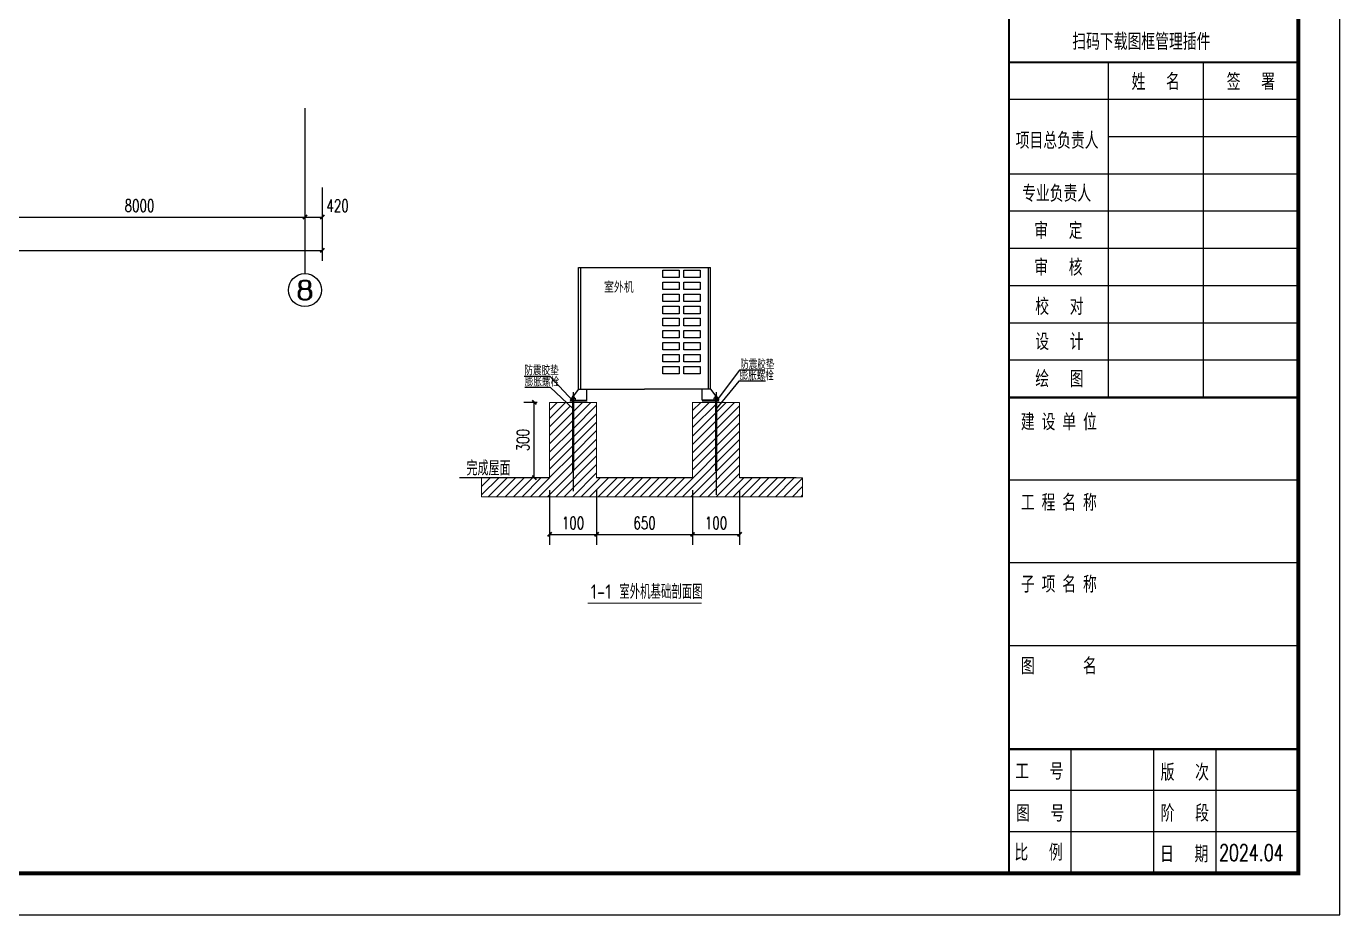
# Model space of a CAD drawing. Extents: x 1738143 to 1822243, y -608375 to -303375.
# Drawn here: x 1790479 to 1822243, y -362775 to -341304 of the extents above; entities that cross this region are included whole.
import ezdxf
from ezdxf.enums import TextEntityAlignment as Align

# ---------------------------------------------------------------- set-up
doc = ezdxf.new("R2018")
doc.units = 0
doc.header["$LTSCALE"] = 1000
doc.header["$MEASUREMENT"] = 0
doc.layers.add('ACS_DLJ_QYGBZ', color=3, linetype='Continuous', lineweight=0)
for name, color, linetype in [('AXIS', 3, 'Continuous'), ('KT', 7, 'Continuous'), ('PUB_DIM', 3, 'Continuous'), ('TH_DIM', 3, 'Continuous'), ('TK', 4, 'Continuous')]:
    doc.layers.add(name, color=color, linetype=linetype)
doc.styles.add('_TCH_AXIS', font='COMPLEX', dxfattribs={"bigfont": 'GBCBIG'})
doc.styles.add('_TCH_DIM_T3', font='SIMPLEX', dxfattribs={"width": 0.705882, "bigfont": 'GBCBIG'})
doc.styles.add('HZTXT1', font='romans.shx', dxfattribs={"width": 0.7, "bigfont": 'GBHZFS.SHX'})
doc.styles.get("Standard").update_dxf_attribs({"font": 'gbenor.shx', "bigfont": 'gbcbig.shx'})
doc.styles.add('X2', font='txt.shx', dxfattribs={"width": 0.75, "bigfont": 'hztxt.shx'})
doc.styles.add('工程字', font='gbenor.shx', dxfattribs={"bigfont": 'gbcbig.shx'})
doc.styles.add('黑体', font='simhei.ttf')
doc.dimstyles.new('_TCH_ARCH&&100', dxfattribs={"dimtxt": 297.5, "dimasz": 100, "dimexe": 250, "dimexo": 300, "dimgap": 126.25, "dimtad": 1, "dimdec": 0, "dimzin": 0, "dimdsep": 46, "dimtxsty": '_TCH_DIM_T3', "dimblk": 'ARCHTICK', "dimcen": 0.09, "dimclrt": 7, "dimazin": 2, "dimtfac": 1, "dimtdec": 0, "dimtix": 1, "dimtmove": 2, "dimatfit": 3, "dimfxl": 30, "dimtolj": 1, "dimtzin": 0, "dimarcsym": 0})

# ---------------------------------------------------------------- blocks, each defined once
blk = doc.blocks.new('_ArchTick')
at = {"color": 0, "linetype": 'ByBlock', "const_width": 0.4}
blk.add_lwpolyline([(-0.5, -0.5), (0.5, 0.5)], dxfattribs=at)
blk = doc.blocks.new('*D408')
at = {"layer": 'Defpoints', "color": 0, "transparency": 16777216}
for p in [(-40100, -29596), (320, -29596), (320, -30639)]:
    blk.add_point(p, dxfattribs=at)
at = {"layer": 'PUB_DIM', "color": 0, "lineweight": -2, "transparency": 16777216}
for p, q in [((-40100, -29896), (-40100, -30889)), ((320, -29896), (320, -30889)), ((-40100, -30639), (320, -30639))]:
    blk.add_line(p, q, dxfattribs=at)
at = {"layer": 'PUB_DIM', "color": 0, "lineweight": -2, "transparency": 16777216, "xscale": 100, "yscale": 100, "zscale": 100, "rotation": 180}
blk.add_blockref('_ArchTick', (-40100, -30639), dxfattribs=at)
at = {"layer": 'PUB_DIM', "color": 0, "lineweight": -2, "transparency": 16777216, "xscale": 100, "yscale": 100, "zscale": 100}
blk.add_blockref('_ArchTick', (320, -30639), dxfattribs=at)
at = {"layer": 'PUB_DIM', "color": 7, "transparency": 16777216, "insert": (-19890, -30364), "char_height": 297.5, "attachment_point": 5, "style": '_TCH_DIM_T3'}
blk.add_mtext('\\A1;40420', dxfattribs=at)
blk = doc.blocks.new('*D414')
at = {"layer": 'Defpoints', "color": 0, "transparency": 16777216}
for p in [(-8100, -28815), (-100, -28815), (-100, -29832)]:
    blk.add_point(p, dxfattribs=at)
at = {"layer": 'PUB_DIM', "color": 0, "lineweight": -2, "transparency": 16777216}
for p, q in [((-8100, -29115), (-8100, -30082)), ((-100, -29115), (-100, -30082)), ((-8100, -29832), (-100, -29832))]:
    blk.add_line(p, q, dxfattribs=at)
at = {"layer": 'PUB_DIM', "color": 0, "lineweight": -2, "transparency": 16777216, "xscale": 100, "yscale": 100, "zscale": 100, "rotation": 180}
blk.add_blockref('_ArchTick', (-8100, -29832), dxfattribs=at)
at = {"layer": 'PUB_DIM', "color": 0, "lineweight": -2, "transparency": 16777216, "xscale": 100, "yscale": 100, "zscale": 100}
blk.add_blockref('_ArchTick', (-100, -29832), dxfattribs=at)
at = {"layer": 'PUB_DIM', "color": 7, "transparency": 16777216, "insert": (-4100, -29557), "char_height": 297.5, "attachment_point": 5, "style": '_TCH_DIM_T3'}
blk.add_mtext('\\A1;8000', dxfattribs=at)
blk = doc.blocks.new('*D415')
at = {"layer": 'Defpoints', "color": 0, "transparency": 16777216}
for p in [(-100, -28815), (320, -28815), (320, -29832)]:
    blk.add_point(p, dxfattribs=at)
at = {"layer": 'PUB_DIM', "color": 0, "lineweight": -2, "transparency": 16777216}
for p, q in [((-100, -29115), (-100, -30082)), ((320, -29115), (320, -30082)), ((-100, -29832), (320, -29832))]:
    blk.add_line(p, q, dxfattribs=at)
at = {"layer": 'PUB_DIM', "color": 0, "lineweight": -2, "transparency": 16777216, "xscale": 100, "yscale": 100, "zscale": 100, "rotation": 180}
blk.add_blockref('_ArchTick', (-100, -29832), dxfattribs=at)
at = {"layer": 'PUB_DIM', "color": 0, "lineweight": -2, "transparency": 16777216, "xscale": 100, "yscale": 100, "zscale": 100}
blk.add_blockref('_ArchTick', (320, -29832), dxfattribs=at)
at = {"layer": 'PUB_DIM', "color": 7, "transparency": 16777216, "insert": (690, -29557), "char_height": 297.5, "attachment_point": 5, "style": '_TCH_DIM_T3'}
blk.add_mtext('\\A1;420', dxfattribs=at)
blk = doc.blocks.new('*D505')
at = {"layer": 'Defpoints', "color": 0, "transparency": 16777216}
for p in [(-40100, -29596), (320, -29596), (320, -30639)]:
    blk.add_point(p, dxfattribs=at)
at = {"layer": 'PUB_DIM', "color": 0, "lineweight": -2, "transparency": 16777216}
for p, q in [((-40100, -29896), (-40100, -30889)), ((320, -29896), (320, -30889)), ((-40100, -30639), (320, -30639))]:
    blk.add_line(p, q, dxfattribs=at)
at = {"layer": 'PUB_DIM', "color": 0, "lineweight": -2, "transparency": 16777216, "xscale": 100, "yscale": 100, "zscale": 100, "rotation": 180}
blk.add_blockref('_ArchTick', (-40100, -30639), dxfattribs=at)
at = {"layer": 'PUB_DIM', "color": 0, "lineweight": -2, "transparency": 16777216, "xscale": 100, "yscale": 100, "zscale": 100}
blk.add_blockref('_ArchTick', (320, -30639), dxfattribs=at)
at = {"layer": 'PUB_DIM', "color": 7, "transparency": 16777216, "insert": (-19890, -30364), "char_height": 297.5, "attachment_point": 5, "style": '_TCH_DIM_T3'}
blk.add_mtext('\\A1;40420', dxfattribs=at)
blk = doc.blocks.new('*D511')
at = {"layer": 'Defpoints', "color": 0, "transparency": 16777216}
for p in [(-8100, -28815), (-100, -28815), (-100, -29832)]:
    blk.add_point(p, dxfattribs=at)
at = {"layer": 'PUB_DIM', "color": 0, "lineweight": -2, "transparency": 16777216}
for p, q in [((-8100, -29115), (-8100, -30082)), ((-100, -29115), (-100, -30082)), ((-8100, -29832), (-100, -29832))]:
    blk.add_line(p, q, dxfattribs=at)
at = {"layer": 'PUB_DIM', "color": 0, "lineweight": -2, "transparency": 16777216, "xscale": 100, "yscale": 100, "zscale": 100, "rotation": 180}
blk.add_blockref('_ArchTick', (-8100, -29832), dxfattribs=at)
at = {"layer": 'PUB_DIM', "color": 0, "lineweight": -2, "transparency": 16777216, "xscale": 100, "yscale": 100, "zscale": 100}
blk.add_blockref('_ArchTick', (-100, -29832), dxfattribs=at)
at = {"layer": 'PUB_DIM', "color": 7, "transparency": 16777216, "insert": (-4100, -29557), "char_height": 297.5, "attachment_point": 5, "style": '_TCH_DIM_T3'}
blk.add_mtext('\\A1;8000', dxfattribs=at)
blk = doc.blocks.new('*D512')
at = {"layer": 'Defpoints', "color": 0, "transparency": 16777216}
for p in [(-100, -28815), (320, -28815), (320, -29832)]:
    blk.add_point(p, dxfattribs=at)
at = {"layer": 'PUB_DIM', "color": 0, "lineweight": -2, "transparency": 16777216}
for p, q in [((-100, -29115), (-100, -30082)), ((320, -29115), (320, -30082)), ((-100, -29832), (320, -29832))]:
    blk.add_line(p, q, dxfattribs=at)
at = {"layer": 'PUB_DIM', "color": 0, "lineweight": -2, "transparency": 16777216, "xscale": 100, "yscale": 100, "zscale": 100, "rotation": 180}
blk.add_blockref('_ArchTick', (-100, -29832), dxfattribs=at)
at = {"layer": 'PUB_DIM', "color": 0, "lineweight": -2, "transparency": 16777216, "xscale": 100, "yscale": 100, "zscale": 100}
blk.add_blockref('_ArchTick', (320, -29832), dxfattribs=at)
at = {"layer": 'PUB_DIM', "color": 7, "transparency": 16777216, "insert": (690, -29557), "char_height": 297.5, "attachment_point": 5, "style": '_TCH_DIM_T3'}
blk.add_mtext('\\A1;420', dxfattribs=at)
blk = doc.blocks.new('*D897')
at = {"layer": 'Defpoints', "color": 0, "transparency": 16777216}
for p in [(1803134, -352215), (1804271, -352215), (1804271, -353583)]:
    blk.add_point(p, dxfattribs=at)
at = {"layer": 'TH_DIM', "color": 0, "lineweight": -2, "transparency": 16777216}
for p, q in [((1803134, -352515), (1803134, -353833)), ((1804271, -352515), (1804271, -353833)), ((1803134, -353583), (1804271, -353583))]:
    blk.add_line(p, q, dxfattribs=at)
at = {"layer": 'TH_DIM', "color": 0, "lineweight": -2, "transparency": 16777216, "xscale": 100, "yscale": 100, "zscale": 100, "rotation": 180}
blk.add_blockref('_ArchTick', (1803134, -353583), dxfattribs=at)
at = {"layer": 'TH_DIM', "color": 0, "lineweight": -2, "transparency": 16777216, "xscale": 100, "yscale": 100, "zscale": 100}
blk.add_blockref('_ArchTick', (1804271, -353583), dxfattribs=at)
at = {"layer": 'TH_DIM', "color": 7, "transparency": 16777216, "insert": (1803702, -353308), "char_height": 297.5, "attachment_point": 5, "style": '_TCH_DIM_T3'}
blk.add_mtext('\\A1;100', dxfattribs=at)
blk = doc.blocks.new('*D898')
at = {"layer": 'Defpoints', "color": 0, "transparency": 16777216}
for p in [(1804271, -352215), (1806592, -352215), (1806592, -353583)]:
    blk.add_point(p, dxfattribs=at)
at = {"layer": 'TH_DIM', "color": 0, "lineweight": -2, "transparency": 16777216}
for p, q in [((1804271, -352515), (1804271, -353833)), ((1806592, -352515), (1806592, -353833)), ((1804271, -353583), (1806592, -353583))]:
    blk.add_line(p, q, dxfattribs=at)
at = {"layer": 'TH_DIM', "color": 0, "lineweight": -2, "transparency": 16777216, "xscale": 100, "yscale": 100, "zscale": 100, "rotation": 180}
blk.add_blockref('_ArchTick', (1804271, -353583), dxfattribs=at)
at = {"layer": 'TH_DIM', "color": 0, "lineweight": -2, "transparency": 16777216, "xscale": 100, "yscale": 100, "zscale": 100}
blk.add_blockref('_ArchTick', (1806592, -353583), dxfattribs=at)
at = {"layer": 'TH_DIM', "color": 7, "transparency": 16777216, "insert": (1805431, -353308), "char_height": 297.5, "attachment_point": 5, "style": '_TCH_DIM_T3'}
blk.add_mtext('\\A1;650', dxfattribs=at)
blk = doc.blocks.new('*D899')
at = {"layer": 'Defpoints', "color": 0, "transparency": 16777216}
for p in [(1806592, -352215), (1807729, -352215), (1807729, -353583)]:
    blk.add_point(p, dxfattribs=at)
at = {"layer": 'TH_DIM', "color": 0, "lineweight": -2, "transparency": 16777216}
for p, q in [((1806592, -352515), (1806592, -353833)), ((1807729, -352515), (1807729, -353833)), ((1806592, -353583), (1807729, -353583))]:
    blk.add_line(p, q, dxfattribs=at)
at = {"layer": 'TH_DIM', "color": 0, "lineweight": -2, "transparency": 16777216, "xscale": 100, "yscale": 100, "zscale": 100, "rotation": 180}
blk.add_blockref('_ArchTick', (1806592, -353583), dxfattribs=at)
at = {"layer": 'TH_DIM', "color": 0, "lineweight": -2, "transparency": 16777216, "xscale": 100, "yscale": 100, "zscale": 100}
blk.add_blockref('_ArchTick', (1807729, -353583), dxfattribs=at)
at = {"layer": 'TH_DIM', "color": 7, "transparency": 16777216, "insert": (1807160, -353308), "char_height": 297.5, "attachment_point": 5, "style": '_TCH_DIM_T3'}
blk.add_mtext('\\A1;100', dxfattribs=at)
blk = doc.blocks.new('*D900')
at = {"layer": 'Defpoints', "color": 0, "transparency": 16777216}
for p in [(1802765, -350395), (1803134, -350395), (1803134, -352215)]:
    blk.add_point(p, dxfattribs=at)
at = {"layer": 'TH_DIM', "color": 0, "lineweight": -2, "transparency": 16777216}
for p, q in [((1802834, -350395), (1802515, -350395)), ((1802765, -352215), (1802765, -350395)), ((1802834, -352215), (1802515, -352215))]:
    blk.add_line(p, q, dxfattribs=at)
at = {"layer": 'TH_DIM', "color": 0, "lineweight": -2, "transparency": 16777216, "xscale": 100, "yscale": 100, "zscale": 100}
for p, rotation in [((1802765, -350395), 90), ((1802765, -352215), 270)]:
    blk.add_blockref('_ArchTick', p, dxfattribs=dict(at, rotation=rotation))
at = {"layer": 'TH_DIM', "color": 7, "transparency": 16777216, "insert": (1802490, -351305), "char_height": 297.5, "attachment_point": 5, "rotation": 90, "style": '_TCH_DIM_T3'}
blk.add_mtext('\\A1;300', dxfattribs=at)
blk = doc.blocks.new('*U633')
at = {"color": 3}
blk.add_lwpolyline([(-84100, 0), (0, 0), (0, 59400), (-84100, 59400)], close=True, dxfattribs=at)
at = {"color": 3, "const_width": 100}
blk.add_lwpolyline([(-81600, 1000), (-1000, 1000), (-1000, 58400), (-81600, 58400)], close=True, dxfattribs=at)
at = {"layer": 'TK', "color": 2}
for p, q in [((-5600, 20600), (-5600, 12500)), ((-3300, 20600), (-3300, 12500)), ((-1000, 19700), (-8000, 19700)), ((-1000, 18800), (-5600, 18800)), ((-1000, 17900), (-8000, 17900)), ((-1000, 17000), (-8000, 17000)), ((-1000, 16100), (-8000, 16100)), ((-1000, 15200), (-8000, 15200)), ((-1000, 14300), (-8000, 14300)), ((-1000, 13400), (-8000, 13400)), ((-1000, 12500), (-8000, 12500)), ((-1000, 10500), (-8000, 10500)), ((-1000, 8500), (-8000, 8500)), ((-1000, 6500), (-8000, 6500)), ((-1000, 4000), (-8000, 4000)), ((-6500, 4000), (-6500, 1000)), ((-4500, 4000), (-4500, 1000)), ((-3000, 4000), (-3000, 1000)), ((-1000, 3000), (-8000, 3000)), ((-1000, 2000), (-8000, 2000))]:
    blk.add_line(p, q, dxfattribs=at)
at = {"layer": 'TK', "color": 2, "const_width": 50, "flags": 128}
for points in [[(-8000, 41000), (-8000, 1000)], [(-1000, 20600), (-8000, 20600)], [(-1000, 12500), (-8000, 12500)], [(-1000, 4000), (-8000, 4000)]]:
    blk.add_lwpolyline(points, dxfattribs=at)
at = {"layer": 'TK', "color": 1, "ltscale": 0.6, "style": '黑体', "width": 0.7}
blk.add_text('扫码下载图框管理插件', height=350, dxfattribs=at).set_placement((-6468, 20938))
at = {"layer": 'TK', "color": 2, "ltscale": 0.6, "style": '黑体', "width": 0.7}
for s, p in [('姓   名', (-4450, 20150)), ('签   署', (-2150, 20150))]:
    blk.add_text(s, height=350, dxfattribs=at).set_placement(p, align=Align.MIDDLE)
for s, p in [('项目总负责人', (-7837, 18547)), ('专业负责人', (-7681, 17267)), ('审   定', (-7388, 16367)), ('审   核', (-7388, 15481)), ('校   对', (-7363, 14533)), ('设   计', (-7363, 13685)), ('绘   图', (-7363, 12785)), ('建 设 单 位', (-7711, 11745)), ('工 程 名 称', (-7711, 9798)), ('子 项 名 称', (-7711, 7822)), ('图       名', (-7711, 5845)), ('工   号', (-7850, 3303)), ('版   次', (-4331, 3278)), ('图   号', (-7827, 2289)), ('阶   段', (-4331, 2289)), ('比   例', (-7868, 1342)), ('日   期', (-4346, 1303))]:
    blk.add_text(s, height=350, dxfattribs=at).set_placement(p)
at = {"layer": 'TK', "color": 4, "style": 'HZTXT1'}
for tag, height, width, p in [('项目负责1', 400, 0.6, (-4500, 19196)), ('项目负责2', 400, 0.6, (-4500, 18296)), ('专责', 400, 0.6, (-4500, 17396)), ('审定', 400, 0.6, (-4500, 16496)), ('审核', 400, 0.6, (-4500, 15596)), ('校对', 400, 0.6, (-4500, 14696)), ('设计', 400, 0.6, (-4500, 13796)), ('绘图', 400, 0.6, (-4500, 12896)), ('建设单位', 450, 0.6, (-4500, 11050)), ('工号', 400, 0.5, (-5501, 3507)), ('版次', 400, 0.7, (-2138, 3498)), ('阶段', 400, 0.7, (-2138, 2498)), ('比例', 400, 0.7, (-5491, 1513)), ('日期', 400, 0.7, (-2138, 1498))]:
    blk.add_attdef(tag, text='', height=height, dxfattribs=dict(at, width=width)).set_placement(p, align=Align.MIDDLE)
at = {"layer": 'TK', "color": 1, "lineweight": -3, "style": 'HZTXT1', "width": 0.6}
blk.add_attdef('工程名称', text='', height=450, dxfattribs=at).set_placement((-4500, 9050), align=Align.MIDDLE)
at = {"layer": 'TK', "color": 4, "lineweight": -3, "style": 'HZTXT1', "width": 0.6}
blk.add_attdef('子项名称', text='', height=450, dxfattribs=at).set_placement((-4500, 7050), align=Align.MIDDLE)
at = {"layer": 'TK', "color": 1, "lineweight": -3, "width": 0.6, "flags": 104}
blk.add_attdef('图名', text='', height=400, dxfattribs=at).set_placement((-4558, 4958), align=Align.MIDDLE_CENTER)
at = {"layer": 'TK', "color": 1, "style": 'HZTXT1', "width": 0.7}
blk.add_attdef('图号', text='', height=400, dxfattribs=at).set_placement((-5491, 2513), align=Align.MIDDLE)
blk = doc.blocks.new('A$C78C81BEA')
at = {"layer": 'AXIS'}
blk.add_line((-100, -27197.2), (-100, -31197.2), dxfattribs=at)
blk.add_circle((-100, -31597.2), 400, dxfattribs=at)
at = {"layer": 'AXIS', "color": 7, "style": '_TCH_AXIS', "width": 1.5}
blk.add_text('8', height=452.5, dxfattribs=at).set_placement((-326.3, -31823.4), (126.3, -31823.4), align=Align.FIT)
at = {"layer": 'PUB_DIM'}
for p1, p2, distance, picture, middle in [((-8100, -28814.7), (-100, -28814.7), -1017, '*D414', (-4100, -29556.7)), ((-8100, -28814.7), (-100, -28814.7), -1017, '*D511', (-4100, -29556.7)), ((-40100, -29596.1), (320, -29596.1), -1042.6, '*D408', (-19890, -30363.6)), ((-40100, -29596.1), (320, -29596.1), -1042.6, '*D505', (-19890, -30363.6))]:
    dim = blk.add_aligned_dim(p1=p1, p2=p2, distance=distance, dimstyle='_TCH_ARCH&&100', dxfattribs=at)
    dim.commit()
    dim.dimension.update_dxf_attribs({"geometry": picture, "text_midpoint": middle})
for picture in ['*D415', '*D512']:
    dim = blk.add_linear_dim(base=(320, -29831.7), p1=(-100, -28814.7), p2=(320, -28814.7), angle=0, dimstyle='_TCH_ARCH&&100', dxfattribs=at)
    dim.commit()
    dim.dimension.update_dxf_attribs({"geometry": picture, "text_midpoint": (690, -29556.7), "dimtype": 129})

msp = doc.modelspace()

# ---------------------------------------------------------------- hatches: boundary and pattern name
at = {"layer": 'ACS_DLJ_QYGBZ'}
h = msp.add_hatch(dxfattribs=at)
h.set_pattern_fill('ANSI31', color=256, scale=45.5, style=0)
h.set_pattern_definition([(45, (1793216.56, -356613.14), (-102.1504, 102.1504), [])])
h.paths.add_polyline_path([(1801489.4, -352674.2), (1809252.1, -352674.2), (1809252.1, -352220.6), (1807729.1, -352215.1), (1807729.1, -350395.1), (1807286.5, -350395.1), (1807160.4, -350547.5), (1807160.4, -350395.1), (1806591.6, -350395.1), (1806591.6, -352215.1), (1804271.1, -352215.1), (1804271.1, -350395.1), (1803702.5, -350395.1), (1803702.5, -352048.7), (1803702.4, -352048.7), (1803702.4, -352049.5, 0.0017957), (1803702.5, -352048.7), (1803702.4, -352048.7), (1803702.4, -350547.2), (1803541.9, -350395.1), (1803133.6, -350395.1), (1803133.6, -352215.1), (1801489.4, -352215.1)])

# ---------------------------------------------------------------- linework, layer by layer
for p, q in [((1803833.4, -350076.6), (1803833.4, -347130)), ((1803833.4, -347130), (1807029.3, -347130)), ((1803886.5, -350076.6), (1803886.5, -347130)), ((1806976.3, -350076.6), (1806976.3, -347130)), ((1807029.3, -350076.6), (1807029.3, -347130)), ((1805869.8, -347196.5), (1806269.4, -347196.5)), ((1805869.8, -347375.8), (1805869.8, -347196.5)), ((1806269.4, -347375.8), (1805869.8, -347375.8)), ((1805869.8, -347487.7), (1806269.4, -347487.7)), ((1805869.8, -347667), (1805869.8, -347487.7)), ((1806269.4, -347196.5), (1806269.4, -347375.8)), ((1806269.4, -347487.7), (1806269.4, -347667)), ((1806378.8, -347196.5), (1806778.4, -347196.5)), ((1806378.8, -347375.8), (1806378.8, -347196.5)), ((1806778.4, -347375.8), (1806378.8, -347375.8)), ((1806378.8, -347487.7), (1806778.4, -347487.7)), ((1806378.8, -347667), (1806378.8, -347487.7)), ((1806778.4, -347196.5), (1806778.4, -347375.8)), ((1806778.4, -347487.7), (1806778.4, -347667)), ((1806269.4, -347667), (1805869.8, -347667)), ((1805869.8, -347958.2), (1805869.8, -347778.9)), ((1805869.8, -347778.9), (1806269.4, -347778.9)), ((1806269.4, -347778.9), (1806269.4, -347958.2)), ((1806778.4, -347667), (1806378.8, -347667)), ((1806378.8, -347958.2), (1806378.8, -347778.9)), ((1806378.8, -347778.9), (1806778.4, -347778.9)), ((1806778.4, -347778.9), (1806778.4, -347958.2)), ((1806269.4, -347958.2), (1805869.8, -347958.2)), ((1805869.8, -348249.4), (1805869.8, -348070.1)), ((1805869.8, -348070.1), (1806269.4, -348070.1)), ((1806269.4, -348070.1), (1806269.4, -348249.4)), ((1806778.4, -347958.2), (1806378.8, -347958.2)), ((1806378.8, -348249.4), (1806378.8, -348070.1)), ((1806378.8, -348070.1), (1806778.4, -348070.1)), ((1806778.4, -348070.1), (1806778.4, -348249.4)), ((1806269.4, -348249.4), (1805869.8, -348249.4)), ((1805869.8, -348540.5), (1805869.8, -348361.3)), ((1805869.8, -348361.3), (1806269.4, -348361.3)), ((1806269.4, -348361.3), (1806269.4, -348540.5)), ((1806778.4, -348249.4), (1806378.8, -348249.4)), ((1806378.8, -348540.5), (1806378.8, -348361.3)), ((1806378.8, -348361.3), (1806778.4, -348361.3)), ((1806778.4, -348361.3), (1806778.4, -348540.5)), ((1806269.4, -348540.5), (1805869.8, -348540.5)), ((1805869.8, -348831.7), (1805869.8, -348652.4)), ((1805869.8, -348652.4), (1806269.4, -348652.4)), ((1806269.4, -348652.4), (1806269.4, -348831.7)), ((1806778.4, -348540.5), (1806378.8, -348540.5)), ((1806378.8, -348831.7), (1806378.8, -348652.4)), ((1806378.8, -348652.4), (1806778.4, -348652.4)), ((1806778.4, -348652.4), (1806778.4, -348831.7)), ((1806269.4, -348831.7), (1805869.8, -348831.7)), ((1805869.8, -349122.9), (1805869.8, -348943.6)), ((1805869.8, -348943.6), (1806269.4, -348943.6)), ((1806269.4, -348943.6), (1806269.4, -349122.9)), ((1806778.4, -348831.7), (1806378.8, -348831.7)), ((1806378.8, -349122.9), (1806378.8, -348943.6)), ((1806378.8, -348943.6), (1806778.4, -348943.6)), ((1806778.4, -348943.6), (1806778.4, -349122.9)), ((1806269.4, -349122.9), (1805869.8, -349122.9)), ((1805869.8, -349414.1), (1805869.8, -349234.8)), ((1805869.8, -349234.8), (1806269.4, -349234.8)), ((1806269.4, -349234.8), (1806269.4, -349414.1)), ((1806778.4, -349122.9), (1806378.8, -349122.9)), ((1806378.8, -349414.1), (1806378.8, -349234.8)), ((1806378.8, -349234.8), (1806778.4, -349234.8)), ((1806778.4, -349234.8), (1806778.4, -349414.1)), ((1806269.4, -349414.1), (1805869.8, -349414.1)), ((1805869.8, -349705.3), (1805869.8, -349526)), ((1805869.8, -349526), (1806269.4, -349526)), ((1806269.4, -349705.3), (1805869.8, -349705.3)), ((1806269.4, -349526), (1806269.4, -349705.3)), ((1806778.4, -349414.1), (1806378.8, -349414.1)), ((1806378.8, -349705.3), (1806378.8, -349526)), ((1806378.8, -349526), (1806778.4, -349526)), ((1806778.4, -349705.3), (1806378.8, -349705.3)), ((1806778.4, -349526), (1806778.4, -349705.3)), ((1807723.5, -349616.4), (1807160.3, -350361.9)), ((1808339.4, -349616.4), (1807723.5, -349616.4)), ((1802523.3, -349760.2), (1803139.2, -349760.2)), ((1802534.6, -350024), (1803150.4, -350024)), ((1803139.2, -349760.2), (1803702.5, -350361.9)), ((1803150.4, -350024), (1803701.1, -350546)), ((1807712.3, -349880.2), (1807161.7, -350546)), ((1808359, -349880.2), (1807712.3, -349880.2)), ((1803833.4, -350076.6), (1803634.1, -350339.7)), ((1803634.1, -350339.7), (1804034.5, -350339.7)), ((1803651.1, -350294.8), (1803651.1, -350339.7)), ((1803651.1, -350294.8), (1803753.6, -350294.8)), ((1803676.5, -350261.8), (1803728.2, -350261.8)), ((1803676.5, -350261.8), (1803676.5, -350294.8)), ((1803702.4, -350143.9), (1803702.4, -352535.5)), ((1803728.2, -350261.8), (1803728.2, -350294.8)), ((1803753.6, -350294.8), (1803753.6, -350339.7)), ((1803833.4, -350076.6), (1804034.5, -350076.6)), ((1803833.4, -350076.6), (1805431.4, -350076.6)), ((1804034.5, -350339.7), (1804034.5, -350076.6)), ((1807029.3, -350076.6), (1805431.4, -350076.6)), ((1806828.2, -350339.7), (1806828.2, -350076.6)), ((1807029.3, -350076.6), (1806828.2, -350076.6)), ((1807228.6, -350339.7), (1806828.2, -350339.7)), ((1807029.3, -350076.6), (1807228.6, -350339.7)), ((1807211.6, -350294.8), (1807109.1, -350294.8)), ((1807109.1, -350294.8), (1807109.1, -350339.7)), ((1807134.5, -350261.8), (1807134.5, -350294.8)), ((1807186.2, -350261.8), (1807134.5, -350261.8)), ((1807160.4, -350145.5), (1807160.4, -352629.7)), ((1807186.2, -350261.8), (1807186.2, -350294.8)), ((1807211.6, -350294.8), (1807211.6, -350339.7)), ((1803133.6, -352215.1), (1800953.4, -352215.1)), ((1806591.6, -352215.1), (1804271.1, -352215.1)), ((1809097.3, -352215.1), (1807729.1, -352215.1))]:
    msp.add_line(p, q)
for points, const_width in [([(1803622.7, -350361.9), (1804043.8, -350361.9)], 22.8), ([(1803702.5, -350234.6), (1803702.5, -352048.7)], 59.2), ([(1807240, -350361.9), (1806818.9, -350361.9)], 22.8), ([(1807160.4, -350234.6), (1807160.4, -352048.7)], 59.2), ([(1803133.6, -350395.1), (1803929.9, -350395.1)], 22.8), ([(1803133.6, -350395.1), (1803133.6, -352215.1)], 22.8), ([(1803929.9, -350395.1), (1804271.1, -350395.1), (1804271.1, -352215.1)], 22.8), ([(1807387.9, -350395.1), (1806591.6, -350395.1), (1806591.6, -352215.1)], 22.8), ([(1807729.1, -350395.1), (1807387.9, -350395.1)], 22.8), ([(1807729.1, -350395.1), (1807729.1, -352215.1)], 22.8), ([(1800985, -352215.1), (1803133.6, -352215.1)], 22.8), ([(1804271.1, -352215.1), (1806591.6, -352215.1)], 22.8), ([(1807729.1, -352215.1), (1809174.4, -352215.1)], 22.8)]:
    msp.add_lwpolyline(points, dxfattribs=dict(const_width=const_width))
at = {"const_width": 22.8}
msp.add_lwpolyline([(1803702.4, -352049.5, 0.0014272), (1803702.4, -352048.8)], format="xyb", dxfattribs=at)
at = {"layer": 'ACS_DLJ_QYGBZ'}
msp.add_lwpolyline([(1801489.4, -352215.1), (1801489.4, -352674.2), (1809252.1, -352674.2), (1809252.1, -352220.6), (1807729.1, -352215.1), (1807729.1, -350395.1), (1806591.6, -350395.1), (1806591.6, -352215.1), (1804271.1, -352215.1), (1804271.1, -350395.1), (1803133.6, -350395.1), (1803133.6, -352215.1), (1801489.4, -352215.1)], dxfattribs=at)
at = {"layer": 'KT', "const_width": 22.4}
msp.add_lwpolyline([(1804053.8, -355247.2), (1806811.6, -355247.2)], dxfattribs=at)

# ---------------------------------------------------------------- block references
ref = msp.add_blockref('*U633', (1822242.9, -362774.9))
ref.add_attrib('日期', '2024.04', dxfattribs={"layer": 'TK', "color": 4, "height": 400, "style": 'HZTXT1', "width": 0.7}).set_placement((1820104.9, -361276.5), align=Align.MIDDLE)
lines = msp.add_mtext('\\W0.6000;', dxfattribs={"layer": 'TK', "color": 1, "lineweight": -3, "insert": (1817684.5, -357817.2), "char_height": 2.5, "attachment_point": 1})
ref.add_attrib('图名', '', (1817684.5, -357817.2), dxfattribs={"flags": 104}).embed_mtext(lines)
msp.add_blockref('A$C78C81BEA', (1797317.5, -316081.9))

# ---------------------------------------------------------------- texts
at = {"style": 'X2', "width": 0.75}
for s, height, p in [('室外机', 266.18, (1804449.5, -347742.1)), ('防震胶垫', 204.75, (1807742.6, -349585.3)), ('防震胶垫', 204.75, (1802525.9, -349733.1)), ('膨胀螺栓', 204.75, (1807728.8, -349856.6)), ('膨胀螺栓', 204.75, (1802537.1, -350007)), ('完成屋面', 354.9, (1801126, -352160.4))]:
    msp.add_text(s, height=height, dxfattribs=at).set_placement(p)
at = {"layer": 'KT', "color": 7, "style": '工程字'}
msp.add_text('1-1 室外机基础剖面图', height=350, dxfattribs=at).set_placement((1804128.5, -355142.8))

# ---------------------------------------------------------------- dimensions: what is measured, and where the dimension line sits
at = {"layer": 'TH_DIM'}
for p1, p2, distance, text, picture, middle in [((1803133.6, -352215.1), (1803133.6, -350395.1), 368.5, '300', '*D900', (1802490.1, -351305.1)), ((1803133.6, -352215.1), (1804271.1, -352215.1), -1367.9, '100', '*D897', (1803702.4, -353308)), ((1804271.1, -352215.1), (1806591.6, -352215.1), -1367.9, '650', '*D898', (1805431.4, -353308)), ((1806591.6, -352215.1), (1807729.1, -352215.1), -1367.9, '100', '*D899', (1807160.4, -353308))]:
    dim = msp.add_aligned_dim(p1=p1, p2=p2, distance=distance, text=text, dimstyle='_TCH_ARCH&&100', dxfattribs=at)
    dim.commit()
    dim.dimension.update_dxf_attribs({"geometry": picture, "text_midpoint": middle})

doc.saveas('drawing.dxf')
